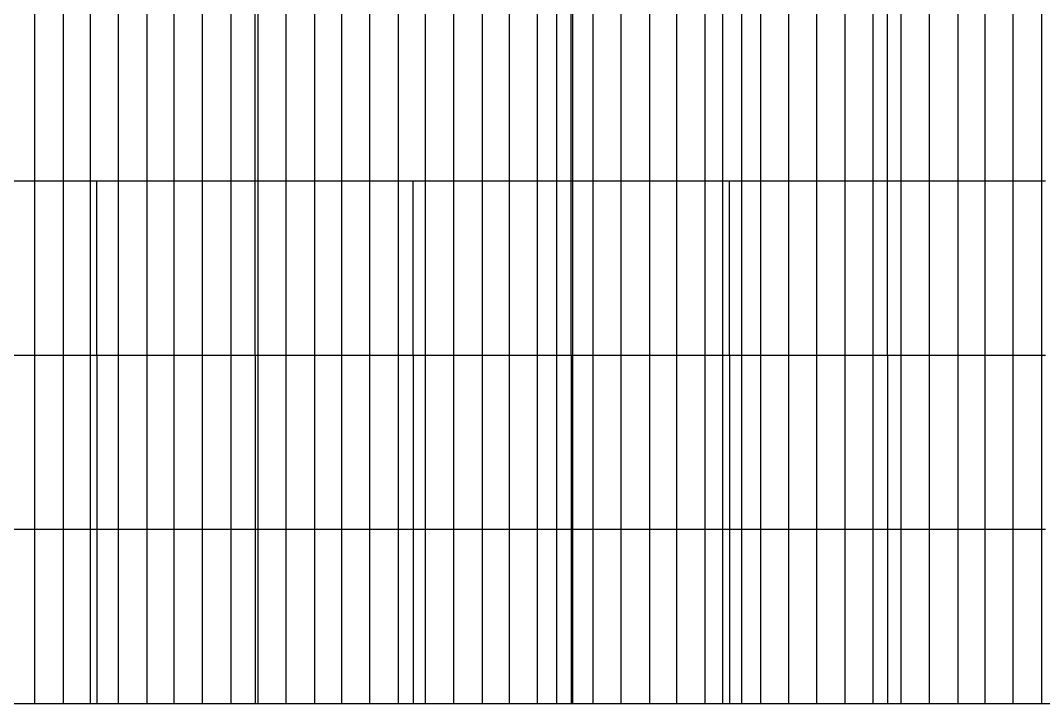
# Model space of a CAD drawing. Extents: x 0 to 304, y 106 to 158.
# Drawn here: x 37.82 to 75.67, y 106 to 131.28 of the extents above; entities that cross this region are included whole.
import ezdxf

# ---------------------------------------------------------------- set-up
doc = ezdxf.new("R2010")
doc.units = 0

msp = doc.modelspace()

# ---------------------------------------------------------------- linework, layer by layer
at = {"layer": 'main_merged'}
for p, q in [((41.55, 125.35, 4.8), (45.6, 125.35, 4.8)), ((41.55, 125.35, 9.6), (45.6, 125.35, 9.6)), ((41.55, 125.35, 14.4), (45.6, 125.35, 14.4)), ((53.25, 125.35, 4.8), (57.3, 125.35, 4.8)), ((53.25, 125.35, 9.6), (57.3, 125.35, 9.6)), ((53.25, 125.35, 14.4), (57.3, 125.35, 14.4)), ((64.95, 125.35, 4.8), (69, 125.35, 4.8)), ((64.95, 125.35, 9.6), (69, 125.35, 9.6)), ((64.95, 125.35, 14.4), (69, 125.35, 14.4)), ((41.55, 118.9, 4.8), (45.6, 118.9, 4.8)), ((41.55, 118.9, 9.6), (45.6, 118.9, 9.6)), ((41.55, 118.9, 14.4), (45.6, 118.9, 14.4)), ((53.25, 118.9, 4.8), (57.3, 118.9, 4.8)), ((53.25, 118.9, 9.6), (57.3, 118.9, 9.6)), ((53.25, 118.9, 14.4), (57.3, 118.9, 14.4)), ((64.95, 118.9, 4.8), (69, 118.9, 4.8)), ((64.95, 118.9, 9.6), (69, 118.9, 9.6)), ((64.95, 118.9, 14.4), (69, 118.9, 14.4)), ((41.55, 112.45, 4.8), (45.6, 112.45, 4.8)), ((41.55, 112.45, 9.6), (45.6, 112.45, 9.6)), ((41.55, 112.45, 14.4), (45.6, 112.45, 14.4)), ((53.25, 112.45, 4.8), (57.3, 112.45, 4.8)), ((53.25, 112.45, 9.6), (57.3, 112.45, 9.6)), ((53.25, 112.45, 14.4), (57.3, 112.45, 14.4)), ((64.95, 112.45, 4.8), (69, 112.45, 4.8)), ((64.95, 112.45, 9.6), (69, 112.45, 9.6)), ((64.95, 112.45, 14.4), (69, 112.45, 14.4)), ((41.55, 106, 4.8), (45.6, 106, 4.8)), ((41.55, 106, 9.6), (45.6, 106, 9.6)), ((41.55, 106, 14.4), (45.6, 106, 14.4)), ((53.25, 106, 4.8), (57.3, 106, 4.8)), ((53.25, 106, 9.6), (57.3, 106, 9.6)), ((53.25, 106, 14.4), (57.3, 106, 14.4)), ((64.95, 106, 4.8), (69, 106, 4.8)), ((64.95, 106, 9.6), (69, 106, 9.6)), ((64.95, 106, 14.4), (69, 106, 14.4))]:
    msp.add_line(p, q, dxfattribs=at)
at = {"layer": 'main_splited'}
for p, q in [((34.8, 125.35, 4.8), (40.65, 125.35, 4.8)), ((34.8, 125.35, 9.6), (40.65, 125.35, 9.6)), ((34.8, 125.35, 14.4), (40.65, 125.35, 14.4)), ((40.65, 125.35, 4.8), (41.55, 125.35, 4.8)), ((40.65, 125.35, 9.6), (41.55, 125.35, 9.6)), ((40.65, 125.35, 14.4), (41.55, 125.35, 14.4)), ((45.6, 125.35, 4.8), (46.5, 125.35, 4.8)), ((45.6, 125.35, 9.6), (46.5, 125.35, 9.6)), ((45.6, 125.35, 14.4), (46.5, 125.35, 14.4)), ((46.5, 125.35, 4.8), (52.35, 125.35, 4.8)), ((46.5, 125.35, 9.6), (52.35, 125.35, 9.6)), ((46.5, 125.35, 14.4), (52.35, 125.35, 14.4)), ((52.35, 125.35, 4.8), (53.25, 125.35, 4.8)), ((52.35, 125.35, 9.6), (53.25, 125.35, 9.6)), ((52.35, 125.35, 14.4), (53.25, 125.35, 14.4)), ((57.3, 125.35, 4.8), (58.2, 125.35, 4.8)), ((57.3, 125.35, 9.6), (58.2, 125.35, 9.6)), ((57.3, 125.35, 14.4), (58.2, 125.35, 14.4)), ((58.2, 125.35, 4.8), (64.05, 125.35, 4.8)), ((58.2, 125.35, 9.6), (64.05, 125.35, 9.6)), ((58.2, 125.35, 14.4), (64.05, 125.35, 14.4)), ((64.05, 125.35, 4.8), (64.95, 125.35, 4.8)), ((64.05, 125.35, 9.6), (64.95, 125.35, 9.6)), ((64.05, 125.35, 14.4), (64.95, 125.35, 14.4)), ((69, 125.35, 4.8), (69.9, 125.35, 4.8)), ((69, 125.35, 9.6), (69.9, 125.35, 9.6)), ((69, 125.35, 14.4), (69.9, 125.35, 14.4)), ((69.9, 125.35, 4.8), (75.75, 125.35, 4.8)), ((69.9, 125.35, 9.6), (75.75, 125.35, 9.6)), ((69.9, 125.35, 14.4), (75.75, 125.35, 14.4)), ((34.8, 118.9, 4.8), (40.65, 118.9, 4.8)), ((34.8, 118.9, 9.6), (40.65, 118.9, 9.6)), ((34.8, 118.9, 14.4), (40.65, 118.9, 14.4)), ((40.65, 118.9, 4.8), (41.55, 118.9, 4.8)), ((40.65, 118.9, 9.6), (41.55, 118.9, 9.6)), ((40.65, 118.9, 14.4), (41.55, 118.9, 14.4)), ((45.6, 118.9, 4.8), (46.5, 118.9, 4.8)), ((45.6, 118.9, 9.6), (46.5, 118.9, 9.6)), ((45.6, 118.9, 14.4), (46.5, 118.9, 14.4)), ((46.5, 118.9, 4.8), (52.35, 118.9, 4.8)), ((46.5, 118.9, 9.6), (52.35, 118.9, 9.6)), ((46.5, 118.9, 14.4), (52.35, 118.9, 14.4)), ((52.35, 118.9, 4.8), (53.25, 118.9, 4.8)), ((52.35, 118.9, 9.6), (53.25, 118.9, 9.6)), ((52.35, 118.9, 14.4), (53.25, 118.9, 14.4)), ((57.3, 118.9, 4.8), (58.2, 118.9, 4.8)), ((57.3, 118.9, 9.6), (58.2, 118.9, 9.6)), ((57.3, 118.9, 14.4), (58.2, 118.9, 14.4)), ((58.2, 118.9, 4.8), (64.05, 118.9, 4.8)), ((58.2, 118.9, 9.6), (64.05, 118.9, 9.6)), ((58.2, 118.9, 14.4), (64.05, 118.9, 14.4)), ((64.05, 118.9, 4.8), (64.95, 118.9, 4.8)), ((64.05, 118.9, 9.6), (64.95, 118.9, 9.6)), ((64.05, 118.9, 14.4), (64.95, 118.9, 14.4)), ((69, 118.9, 4.8), (69.9, 118.9, 4.8)), ((69, 118.9, 9.6), (69.9, 118.9, 9.6)), ((69, 118.9, 14.4), (69.9, 118.9, 14.4)), ((69.9, 118.9, 4.8), (75.75, 118.9, 4.8)), ((69.9, 118.9, 9.6), (75.75, 118.9, 9.6)), ((69.9, 118.9, 14.4), (75.75, 118.9, 14.4)), ((34.8, 112.45, 4.8), (40.65, 112.45, 4.8)), ((34.8, 112.45, 9.6), (40.65, 112.45, 9.6)), ((34.8, 112.45, 14.4), (40.65, 112.45, 14.4)), ((40.65, 112.45, 4.8), (41.55, 112.45, 4.8)), ((40.65, 112.45, 9.6), (41.55, 112.45, 9.6)), ((40.65, 112.45, 14.4), (41.55, 112.45, 14.4)), ((45.6, 112.45, 4.8), (46.5, 112.45, 4.8)), ((45.6, 112.45, 9.6), (46.5, 112.45, 9.6)), ((45.6, 112.45, 14.4), (46.5, 112.45, 14.4)), ((46.5, 112.45, 4.8), (52.35, 112.45, 4.8)), ((46.5, 112.45, 9.6), (52.35, 112.45, 9.6)), ((46.5, 112.45, 14.4), (52.35, 112.45, 14.4)), ((52.35, 112.45, 4.8), (53.25, 112.45, 4.8)), ((52.35, 112.45, 9.6), (53.25, 112.45, 9.6)), ((52.35, 112.45, 14.4), (53.25, 112.45, 14.4)), ((57.3, 112.45, 4.8), (58.2, 112.45, 4.8)), ((57.3, 112.45, 9.6), (58.2, 112.45, 9.6)), ((57.3, 112.45, 14.4), (58.2, 112.45, 14.4)), ((58.2, 112.45, 4.8), (64.05, 112.45, 4.8)), ((58.2, 112.45, 9.6), (64.05, 112.45, 9.6)), ((58.2, 112.45, 14.4), (64.05, 112.45, 14.4)), ((64.05, 112.45, 4.8), (64.95, 112.45, 4.8)), ((64.05, 112.45, 9.6), (64.95, 112.45, 9.6)), ((64.05, 112.45, 14.4), (64.95, 112.45, 14.4)), ((69, 112.45, 4.8), (69.9, 112.45, 4.8)), ((69, 112.45, 9.6), (69.9, 112.45, 9.6)), ((69, 112.45, 14.4), (69.9, 112.45, 14.4)), ((69.9, 112.45, 4.8), (75.75, 112.45, 4.8)), ((69.9, 112.45, 9.6), (75.75, 112.45, 9.6)), ((69.9, 112.45, 14.4), (75.75, 112.45, 14.4)), ((34.8, 106, 4.8), (40.65, 106, 4.8)), ((34.8, 106, 9.6), (40.65, 106, 9.6)), ((34.8, 106, 14.4), (40.65, 106, 14.4)), ((40.65, 106, 4.8), (41.55, 106, 4.8)), ((40.65, 106, 9.6), (41.55, 106, 9.6)), ((40.65, 106, 14.4), (41.55, 106, 14.4)), ((45.6, 106, 4.8), (46.5, 106, 4.8)), ((45.6, 106, 9.6), (46.5, 106, 9.6)), ((45.6, 106, 14.4), (46.5, 106, 14.4)), ((46.5, 106, 4.8), (52.35, 106, 4.8)), ((46.5, 106, 9.6), (52.35, 106, 9.6)), ((46.5, 106, 14.4), (52.35, 106, 14.4)), ((52.35, 106, 4.8), (53.25, 106, 4.8)), ((52.35, 106, 9.6), (53.25, 106, 9.6)), ((52.35, 106, 14.4), (53.25, 106, 14.4)), ((57.3, 106, 4.8), (58.2, 106, 4.8)), ((57.3, 106, 9.6), (58.2, 106, 9.6)), ((57.3, 106, 14.4), (58.2, 106, 14.4)), ((58.2, 106, 4.8), (64.05, 106, 4.8)), ((58.2, 106, 9.6), (64.05, 106, 9.6)), ((58.2, 106, 14.4), (64.05, 106, 14.4)), ((64.05, 106, 4.8), (64.95, 106, 4.8)), ((64.05, 106, 9.6), (64.95, 106, 9.6)), ((64.05, 106, 14.4), (64.95, 106, 14.4)), ((69, 106, 4.8), (69.9, 106, 4.8)), ((69, 106, 9.6), (69.9, 106, 9.6)), ((69, 106, 14.4), (69.9, 106, 14.4)), ((69.9, 106, 4.8), (75.75, 106, 4.8)), ((69.9, 106, 9.6), (75.75, 106, 9.6)), ((69.9, 106, 14.4), (75.75, 106, 14.4))]:
    msp.add_line(p, q, dxfattribs=at)
at = {"layer": 'RRO 200x300x6'}
for p, q in [((40.65, 125.35), (40.65, 125.35, 4.8)), ((40.65, 125.35, 4.8), (40.65, 125.35, 9.6)), ((40.65, 125.35, 9.6), (40.65, 125.35, 14.4)), ((46.5, 125.35), (46.5, 125.35, 4.8)), ((46.5, 125.35, 4.8), (46.5, 125.35, 9.6)), ((46.5, 125.35, 9.6), (46.5, 125.35, 14.4)), ((52.35, 125.35), (52.35, 125.35, 4.8)), ((52.35, 125.35, 4.8), (52.35, 125.35, 9.6)), ((52.35, 125.35, 9.6), (52.35, 125.35, 14.4)), ((58.2, 125.35), (58.2, 125.35, 4.8)), ((58.2, 125.35, 4.8), (58.2, 125.35, 9.6)), ((58.2, 125.35, 9.6), (58.2, 125.35, 14.4)), ((64.05, 125.35), (64.05, 125.35, 4.8)), ((64.05, 125.35, 4.8), (64.05, 125.35, 9.6)), ((64.05, 125.35, 9.6), (64.05, 125.35, 14.4)), ((69.9, 125.35), (69.9, 125.35, 4.8)), ((69.9, 125.35, 4.8), (69.9, 125.35, 9.6)), ((69.9, 125.35, 9.6), (69.9, 125.35, 14.4)), ((40.65, 118.9), (40.65, 118.9, 4.8)), ((40.65, 118.9, 4.8), (40.65, 118.9, 9.6)), ((40.65, 118.9, 9.6), (40.65, 118.9, 14.4)), ((46.5, 118.9), (46.5, 118.9, 4.8)), ((46.5, 118.9, 4.8), (46.5, 118.9, 9.6)), ((46.5, 118.9, 9.6), (46.5, 118.9, 14.4)), ((52.35, 118.9), (52.35, 118.9, 4.8)), ((52.35, 118.9, 4.8), (52.35, 118.9, 9.6)), ((52.35, 118.9, 9.6), (52.35, 118.9, 14.4)), ((58.2, 118.9), (58.2, 118.9, 4.8)), ((58.2, 118.9, 4.8), (58.2, 118.9, 9.6)), ((58.2, 118.9, 9.6), (58.2, 118.9, 14.4)), ((64.05, 118.9), (64.05, 118.9, 4.8)), ((64.05, 118.9, 4.8), (64.05, 118.9, 9.6)), ((64.05, 118.9, 9.6), (64.05, 118.9, 14.4)), ((69.9, 118.9), (69.9, 118.9, 4.8)), ((69.9, 118.9, 4.8), (69.9, 118.9, 9.6)), ((69.9, 118.9, 9.6), (69.9, 118.9, 14.4)), ((40.65, 112.45), (40.65, 112.45, 4.8)), ((40.65, 112.45, 4.8), (40.65, 112.45, 9.6)), ((40.65, 112.45, 9.6), (40.65, 112.45, 14.4)), ((46.5, 112.45), (46.5, 112.45, 4.8)), ((46.5, 112.45, 4.8), (46.5, 112.45, 9.6)), ((46.5, 112.45, 9.6), (46.5, 112.45, 14.4)), ((52.35, 112.45), (52.35, 112.45, 4.8)), ((52.35, 112.45, 4.8), (52.35, 112.45, 9.6)), ((52.35, 112.45, 9.6), (52.35, 112.45, 14.4)), ((58.2, 112.45), (58.2, 112.45, 4.8)), ((58.2, 112.45, 4.8), (58.2, 112.45, 9.6)), ((58.2, 112.45, 9.6), (58.2, 112.45, 14.4)), ((64.05, 112.45), (64.05, 112.45, 4.8)), ((64.05, 112.45, 4.8), (64.05, 112.45, 9.6)), ((64.05, 112.45, 9.6), (64.05, 112.45, 14.4)), ((69.9, 112.45), (69.9, 112.45, 4.8)), ((69.9, 112.45, 4.8), (69.9, 112.45, 9.6)), ((69.9, 112.45, 9.6), (69.9, 112.45, 14.4)), ((40.65, 106), (40.65, 106, 4.8)), ((40.65, 106, 4.8), (40.65, 106, 9.6)), ((40.65, 106, 9.6), (40.65, 106, 14.4)), ((46.5, 106), (46.5, 106, 4.8)), ((46.5, 106, 4.8), (46.5, 106, 9.6)), ((46.5, 106, 9.6), (46.5, 106, 14.4)), ((52.35, 106), (52.35, 106, 4.8)), ((52.35, 106, 4.8), (52.35, 106, 9.6)), ((52.35, 106, 9.6), (52.35, 106, 14.4)), ((58.2, 106), (58.2, 106, 4.8)), ((58.2, 106, 4.8), (58.2, 106, 9.6)), ((58.2, 106, 9.6), (58.2, 106, 14.4)), ((64.05, 106), (64.05, 106, 4.8)), ((64.05, 106, 4.8), (64.05, 106, 9.6)), ((64.05, 106, 9.6), (64.05, 106, 14.4)), ((69.9, 106), (69.9, 106, 4.8)), ((69.9, 106, 4.8), (69.9, 106, 9.6)), ((69.9, 106, 9.6), (69.9, 106, 14.4))]:
    msp.add_line(p, q, dxfattribs=at)
at = {"layer": 'secondary'}
for p, q in [((38.34, 131.8, 4.8), (38.34, 125.35, 4.8)), ((38.34, 131.8, 9.6), (38.34, 125.35, 9.6)), ((38.34, 131.8, 14.4), (38.34, 125.35, 14.4)), ((39.4, 131.8, 4.8), (39.4, 125.35, 4.8)), ((39.4, 131.8, 9.6), (39.4, 125.35, 9.6)), ((39.4, 131.8, 14.4), (39.4, 125.35, 14.4)), ((40.4, 131.8, 4.8), (40.4, 125.35, 4.8)), ((40.4, 131.8, 9.6), (40.4, 125.35, 9.6)), ((40.4, 131.8, 14.4), (40.4, 125.35, 14.4)), ((41.44, 131.8, 4.8), (41.44, 125.35, 4.8)), ((41.44, 131.8, 9.6), (41.44, 125.35, 9.6)), ((41.44, 131.8, 14.4), (41.44, 125.35, 14.4)), ((42.5, 131.8, 4.8), (42.5, 125.35, 4.8)), ((42.5, 131.8, 9.6), (42.5, 125.35, 9.6)), ((42.5, 131.8, 14.4), (42.5, 125.35, 14.4)), ((43.5, 131.8, 4.8), (43.5, 125.35, 4.8)), ((43.5, 131.8, 9.6), (43.5, 125.35, 9.6)), ((43.5, 131.8, 14.4), (43.5, 125.35, 14.4)), ((44.54, 131.8, 4.8), (44.54, 125.35, 4.8)), ((44.54, 131.8, 9.6), (44.54, 125.35, 9.6)), ((44.54, 131.8, 14.4), (44.54, 125.35, 14.4)), ((45.6, 131.8, 4.8), (45.6, 125.35, 4.8)), ((45.6, 131.8, 9.6), (45.6, 125.35, 9.6)), ((45.6, 131.8, 14.4), (45.6, 125.35, 14.4)), ((46.6, 131.8, 4.8), (46.6, 125.35, 4.8)), ((46.6, 131.8, 9.6), (46.6, 125.35, 9.6)), ((46.6, 131.8, 14.4), (46.6, 125.35, 14.4)), ((47.64, 131.8, 4.8), (47.64, 125.35, 4.8)), ((47.64, 131.8, 9.6), (47.64, 125.35, 9.6)), ((47.64, 131.8, 14.4), (47.64, 125.35, 14.4)), ((48.7, 131.8, 4.8), (48.7, 125.35, 4.8)), ((48.7, 131.8, 9.6), (48.7, 125.35, 9.6)), ((48.7, 131.8, 14.4), (48.7, 125.35, 14.4)), ((49.7, 131.8, 4.8), (49.7, 125.35, 4.8)), ((49.7, 131.8, 9.6), (49.7, 125.35, 9.6)), ((49.7, 131.8, 14.4), (49.7, 125.35, 14.4)), ((50.74, 131.8, 4.8), (50.74, 125.35, 4.8)), ((50.74, 131.8, 9.6), (50.74, 125.35, 9.6)), ((50.74, 131.8, 14.4), (50.74, 125.35, 14.4)), ((51.8, 131.8, 4.8), (51.8, 125.35, 4.8)), ((51.8, 131.8, 9.6), (51.8, 125.35, 9.6)), ((51.8, 131.8, 14.4), (51.8, 125.35, 14.4)), ((52.8, 131.8, 4.8), (52.8, 125.35, 4.8)), ((52.8, 131.8, 9.6), (52.8, 125.35, 9.6)), ((52.8, 131.8, 14.4), (52.8, 125.35, 14.4)), ((53.84, 131.8, 4.8), (53.84, 125.35, 4.8)), ((53.84, 131.8, 9.6), (53.84, 125.35, 9.6)), ((53.84, 131.8, 14.4), (53.84, 125.35, 14.4)), ((54.9, 131.8, 4.8), (54.9, 125.35, 4.8)), ((54.9, 131.8, 9.6), (54.9, 125.35, 9.6)), ((54.9, 131.8, 14.4), (54.9, 125.35, 14.4)), ((55.9, 131.8, 4.8), (55.9, 125.35, 4.8)), ((55.9, 131.8, 9.6), (55.9, 125.35, 9.6)), ((55.9, 131.8, 14.4), (55.9, 125.35, 14.4)), ((56.94, 131.8, 4.8), (56.94, 125.35, 4.8)), ((56.94, 131.8, 9.6), (56.94, 125.35, 9.6)), ((56.94, 131.8, 14.4), (56.94, 125.35, 14.4)), ((57.65, 131.8, 4.8), (57.65, 125.35, 4.8)), ((57.65, 131.8, 9.6), (57.65, 125.35, 9.6)), ((57.65, 131.8, 14.4), (57.65, 125.35, 14.4)), ((58.25, 131.8, 4.8), (58.25, 125.35, 4.8)), ((58.25, 131.8, 9.6), (58.25, 125.35, 9.6)), ((58.25, 131.8, 14.4), (58.25, 125.35, 14.4)), ((59, 131.8, 4.8), (59, 125.35, 4.8)), ((59, 131.8, 9.6), (59, 125.35, 9.6)), ((59, 131.8, 14.4), (59, 125.35, 14.4)), ((60.04, 131.8, 4.8), (60.04, 125.35, 4.8)), ((60.04, 131.8, 9.6), (60.04, 125.35, 9.6)), ((60.04, 131.8, 14.4), (60.04, 125.35, 14.4)), ((61.1, 131.8, 4.8), (61.1, 125.35, 4.8)), ((61.1, 131.8, 9.6), (61.1, 125.35, 9.6)), ((61.1, 131.8, 14.4), (61.1, 125.35, 14.4)), ((62.1, 131.8, 4.8), (62.1, 125.35, 4.8)), ((62.1, 131.8, 9.6), (62.1, 125.35, 9.6)), ((62.1, 131.8, 14.4), (62.1, 125.35, 14.4)), ((63.14, 131.8, 4.8), (63.14, 125.35, 4.8)), ((63.14, 131.8, 9.6), (63.14, 125.35, 9.6)), ((63.14, 131.8, 14.4), (63.14, 125.35, 14.4)), ((63.8, 131.8, 4.8), (63.8, 125.35, 4.8)), ((63.8, 131.8, 9.6), (63.8, 125.35, 9.6)), ((63.8, 131.8, 14.4), (63.8, 125.35, 14.4)), ((64.5, 131.8, 4.8), (64.5, 125.35, 4.8)), ((64.5, 131.8, 9.6), (64.5, 125.35, 9.6)), ((64.5, 131.8, 14.4), (64.5, 125.35, 14.4)), ((65.2, 131.8, 4.8), (65.2, 125.35, 4.8)), ((65.2, 131.8, 9.6), (65.2, 125.35, 9.6)), ((65.2, 131.8, 14.4), (65.2, 125.35, 14.4)), ((66.24, 131.8, 4.8), (66.24, 125.35, 4.8)), ((66.24, 131.8, 9.6), (66.24, 125.35, 9.6)), ((66.24, 131.8, 14.4), (66.24, 125.35, 14.4)), ((67.28, 131.8, 4.8), (67.28, 125.35, 4.8)), ((67.28, 131.8, 9.6), (67.28, 125.35, 9.6)), ((67.28, 131.8, 14.4), (67.28, 125.35, 14.4)), ((68.32, 131.8, 4.8), (68.32, 125.35, 4.8)), ((68.32, 131.8, 9.6), (68.32, 125.35, 9.6)), ((68.32, 131.8, 14.4), (68.32, 125.35, 14.4)), ((69.36, 131.8, 4.8), (69.36, 125.35, 4.8)), ((69.36, 131.8, 9.6), (69.36, 125.35, 9.6)), ((69.36, 131.8, 14.4), (69.36, 125.35, 14.4)), ((70.4, 131.8, 4.8), (70.4, 125.35, 4.8)), ((70.4, 131.8, 9.6), (70.4, 125.35, 9.6)), ((70.4, 131.8, 14.4), (70.4, 125.35, 14.4)), ((71.44, 131.8, 4.8), (71.44, 125.35, 4.8)), ((71.44, 131.8, 9.6), (71.44, 125.35, 9.6)), ((71.44, 131.8, 14.4), (71.44, 125.35, 14.4)), ((72.5, 131.8, 4.8), (72.5, 125.35, 4.8)), ((72.5, 131.8, 9.6), (72.5, 125.35, 9.6)), ((72.5, 131.8, 14.4), (72.5, 125.35, 14.4)), ((73.5, 131.8, 4.8), (73.5, 125.35, 4.8)), ((73.5, 131.8, 9.6), (73.5, 125.35, 9.6)), ((73.5, 131.8, 14.4), (73.5, 125.35, 14.4)), ((74.54, 131.8, 4.8), (74.54, 125.35, 4.8)), ((74.54, 131.8, 9.6), (74.54, 125.35, 9.6)), ((74.54, 131.8, 14.4), (74.54, 125.35, 14.4)), ((75.6, 131.8, 4.8), (75.6, 125.35, 4.8)), ((75.6, 131.8, 9.6), (75.6, 125.35, 9.6)), ((75.6, 131.8, 14.4), (75.6, 125.35, 14.4)), ((38.34, 125.35, 4.8), (38.34, 118.9, 4.8)), ((38.34, 125.35, 9.6), (38.34, 118.9, 9.6)), ((38.34, 125.35, 14.4), (38.34, 118.9, 14.4)), ((39.4, 125.35, 4.8), (39.4, 118.9, 4.8)), ((39.4, 125.35, 9.6), (39.4, 118.9, 9.6)), ((39.4, 125.35, 14.4), (39.4, 118.9, 14.4)), ((40.4, 125.35, 4.8), (40.4, 118.9, 4.8)), ((40.4, 125.35, 9.6), (40.4, 118.9, 9.6)), ((40.4, 125.35, 14.4), (40.4, 118.9, 14.4)), ((41.44, 125.35, 4.8), (41.44, 118.9, 4.8)), ((41.44, 125.35, 9.6), (41.44, 118.9, 9.6)), ((41.44, 125.35, 14.4), (41.44, 118.9, 14.4)), ((42.5, 125.35, 4.8), (42.5, 118.9, 4.8)), ((42.5, 125.35, 9.6), (42.5, 118.9, 9.6)), ((42.5, 125.35, 14.4), (42.5, 118.9, 14.4)), ((43.5, 125.35, 4.8), (43.5, 118.9, 4.8)), ((43.5, 125.35, 9.6), (43.5, 118.9, 9.6)), ((43.5, 125.35, 14.4), (43.5, 118.9, 14.4)), ((44.54, 125.35, 4.8), (44.54, 118.9, 4.8)), ((44.54, 125.35, 9.6), (44.54, 118.9, 9.6)), ((44.54, 125.35, 14.4), (44.54, 118.9, 14.4)), ((45.6, 125.35, 4.8), (45.6, 118.9, 4.8)), ((45.6, 125.35, 9.6), (45.6, 118.9, 9.6)), ((45.6, 125.35, 14.4), (45.6, 118.9, 14.4)), ((46.6, 125.35, 4.8), (46.6, 118.9, 4.8)), ((46.6, 125.35, 9.6), (46.6, 118.9, 9.6)), ((46.6, 125.35, 14.4), (46.6, 118.9, 14.4)), ((47.64, 125.35, 4.8), (47.64, 118.9, 4.8)), ((47.64, 125.35, 9.6), (47.64, 118.9, 9.6)), ((47.64, 125.35, 14.4), (47.64, 118.9, 14.4)), ((48.7, 125.35, 4.8), (48.7, 118.9, 4.8)), ((48.7, 125.35, 9.6), (48.7, 118.9, 9.6)), ((48.7, 125.35, 14.4), (48.7, 118.9, 14.4)), ((49.7, 125.35, 4.8), (49.7, 118.9, 4.8)), ((49.7, 125.35, 9.6), (49.7, 118.9, 9.6)), ((49.7, 125.35, 14.4), (49.7, 118.9, 14.4)), ((50.74, 125.35, 4.8), (50.74, 118.9, 4.8)), ((50.74, 125.35, 9.6), (50.74, 118.9, 9.6)), ((50.74, 125.35, 14.4), (50.74, 118.9, 14.4)), ((51.8, 125.35, 4.8), (51.8, 118.9, 4.8)), ((51.8, 125.35, 9.6), (51.8, 118.9, 9.6)), ((51.8, 125.35, 14.4), (51.8, 118.9, 14.4)), ((52.8, 125.35, 4.8), (52.8, 118.9, 4.8)), ((52.8, 125.35, 9.6), (52.8, 118.9, 9.6)), ((52.8, 125.35, 14.4), (52.8, 118.9, 14.4)), ((53.84, 125.35, 4.8), (53.84, 118.9, 4.8)), ((53.84, 125.35, 9.6), (53.84, 118.9, 9.6)), ((53.84, 125.35, 14.4), (53.84, 118.9, 14.4)), ((54.9, 125.35, 4.8), (54.9, 118.9, 4.8)), ((54.9, 125.35, 9.6), (54.9, 118.9, 9.6)), ((54.9, 125.35, 14.4), (54.9, 118.9, 14.4)), ((55.9, 125.35, 4.8), (55.9, 118.9, 4.8)), ((55.9, 125.35, 9.6), (55.9, 118.9, 9.6)), ((55.9, 125.35, 14.4), (55.9, 118.9, 14.4)), ((56.94, 125.35, 4.8), (56.94, 118.9, 4.8)), ((56.94, 125.35, 9.6), (56.94, 118.9, 9.6)), ((56.94, 125.35, 14.4), (56.94, 118.9, 14.4)), ((57.65, 125.35, 4.8), (57.65, 118.9, 4.8)), ((57.65, 125.35, 9.6), (57.65, 118.9, 9.6)), ((57.65, 125.35, 14.4), (57.65, 118.9, 14.4)), ((58.25, 125.35, 4.8), (58.25, 118.9, 4.8)), ((58.25, 125.35, 9.6), (58.25, 118.9, 9.6)), ((58.25, 125.35, 14.4), (58.25, 118.9, 14.4)), ((59, 125.35, 4.8), (59, 118.9, 4.8)), ((59, 125.35, 9.6), (59, 118.9, 9.6)), ((59, 125.35, 14.4), (59, 118.9, 14.4)), ((60.04, 125.35, 4.8), (60.04, 118.9, 4.8)), ((60.04, 125.35, 9.6), (60.04, 118.9, 9.6)), ((60.04, 125.35, 14.4), (60.04, 118.9, 14.4)), ((61.1, 125.35, 4.8), (61.1, 118.9, 4.8)), ((61.1, 125.35, 9.6), (61.1, 118.9, 9.6)), ((61.1, 125.35, 14.4), (61.1, 118.9, 14.4)), ((62.1, 125.35, 4.8), (62.1, 118.9, 4.8)), ((62.1, 125.35, 9.6), (62.1, 118.9, 9.6)), ((62.1, 125.35, 14.4), (62.1, 118.9, 14.4)), ((63.14, 125.35, 4.8), (63.14, 118.9, 4.8)), ((63.14, 125.35, 9.6), (63.14, 118.9, 9.6)), ((63.14, 125.35, 14.4), (63.14, 118.9, 14.4)), ((63.8, 125.35, 4.8), (63.8, 118.9, 4.8)), ((63.8, 125.35, 9.6), (63.8, 118.9, 9.6)), ((63.8, 125.35, 14.4), (63.8, 118.9, 14.4)), ((64.5, 125.35, 4.8), (64.5, 118.9, 4.8)), ((64.5, 125.35, 9.6), (64.5, 118.9, 9.6)), ((64.5, 125.35, 14.4), (64.5, 118.9, 14.4)), ((65.2, 125.35, 4.8), (65.2, 118.9, 4.8)), ((65.2, 125.35, 9.6), (65.2, 118.9, 9.6)), ((65.2, 125.35, 14.4), (65.2, 118.9, 14.4)), ((66.24, 125.35, 4.8), (66.24, 118.9, 4.8)), ((66.24, 125.35, 9.6), (66.24, 118.9, 9.6)), ((66.24, 125.35, 14.4), (66.24, 118.9, 14.4)), ((67.28, 125.35, 4.8), (67.28, 118.9, 4.8)), ((67.28, 125.35, 9.6), (67.28, 118.9, 9.6)), ((67.28, 125.35, 14.4), (67.28, 118.9, 14.4)), ((68.32, 125.35, 4.8), (68.32, 118.9, 4.8)), ((68.32, 125.35, 9.6), (68.32, 118.9, 9.6)), ((68.32, 125.35, 14.4), (68.32, 118.9, 14.4)), ((69.36, 125.35, 4.8), (69.36, 118.9, 4.8)), ((69.36, 125.35, 9.6), (69.36, 118.9, 9.6)), ((69.36, 125.35, 14.4), (69.36, 118.9, 14.4)), ((70.4, 125.35, 4.8), (70.4, 118.9, 4.8)), ((70.4, 125.35, 9.6), (70.4, 118.9, 9.6)), ((70.4, 125.35, 14.4), (70.4, 118.9, 14.4)), ((71.44, 125.35, 4.8), (71.44, 118.9, 4.8)), ((71.44, 125.35, 9.6), (71.44, 118.9, 9.6)), ((71.44, 125.35, 14.4), (71.44, 118.9, 14.4)), ((72.5, 125.35, 4.8), (72.5, 118.9, 4.8)), ((72.5, 125.35, 9.6), (72.5, 118.9, 9.6)), ((72.5, 125.35, 14.4), (72.5, 118.9, 14.4)), ((73.5, 125.35, 4.8), (73.5, 118.9, 4.8)), ((73.5, 125.35, 9.6), (73.5, 118.9, 9.6)), ((73.5, 125.35, 14.4), (73.5, 118.9, 14.4)), ((74.54, 125.35, 4.8), (74.54, 118.9, 4.8)), ((74.54, 125.35, 9.6), (74.54, 118.9, 9.6)), ((74.54, 125.35, 14.4), (74.54, 118.9, 14.4)), ((75.6, 125.35, 4.8), (75.6, 118.9, 4.8)), ((75.6, 125.35, 9.6), (75.6, 118.9, 9.6)), ((75.6, 125.35, 14.4), (75.6, 118.9, 14.4)), ((38.34, 118.9, 4.8), (38.34, 112.45, 4.8)), ((38.34, 118.9, 9.6), (38.34, 112.45, 9.6)), ((38.34, 118.9, 14.4), (38.34, 112.45, 14.4)), ((39.4, 118.9, 4.8), (39.4, 112.45, 4.8)), ((39.4, 118.9, 9.6), (39.4, 112.45, 9.6)), ((39.4, 118.9, 14.4), (39.4, 112.45, 14.4)), ((40.4, 118.9, 4.8), (40.4, 112.45, 4.8)), ((40.4, 118.9, 9.6), (40.4, 112.45, 9.6)), ((40.4, 118.9, 14.4), (40.4, 112.45, 14.4)), ((41.44, 118.9, 4.8), (41.44, 112.45, 4.8)), ((41.44, 118.9, 9.6), (41.44, 112.45, 9.6)), ((41.44, 118.9, 14.4), (41.44, 112.45, 14.4)), ((42.5, 118.9, 4.8), (42.5, 112.45, 4.8)), ((42.5, 118.9, 9.6), (42.5, 112.45, 9.6)), ((42.5, 118.9, 14.4), (42.5, 112.45, 14.4)), ((43.5, 118.9, 4.8), (43.5, 112.45, 4.8)), ((43.5, 118.9, 9.6), (43.5, 112.45, 9.6)), ((43.5, 118.9, 14.4), (43.5, 112.45, 14.4)), ((44.54, 118.9, 4.8), (44.54, 112.45, 4.8)), ((44.54, 118.9, 9.6), (44.54, 112.45, 9.6)), ((44.54, 118.9, 14.4), (44.54, 112.45, 14.4)), ((45.6, 118.9, 4.8), (45.6, 112.45, 4.8)), ((45.6, 118.9, 9.6), (45.6, 112.45, 9.6)), ((45.6, 118.9, 14.4), (45.6, 112.45, 14.4)), ((46.6, 118.9, 4.8), (46.6, 112.45, 4.8)), ((46.6, 118.9, 9.6), (46.6, 112.45, 9.6)), ((46.6, 118.9, 14.4), (46.6, 112.45, 14.4)), ((47.64, 118.9, 4.8), (47.64, 112.45, 4.8)), ((47.64, 118.9, 9.6), (47.64, 112.45, 9.6)), ((47.64, 118.9, 14.4), (47.64, 112.45, 14.4)), ((48.7, 118.9, 4.8), (48.7, 112.45, 4.8)), ((48.7, 118.9, 9.6), (48.7, 112.45, 9.6)), ((48.7, 118.9, 14.4), (48.7, 112.45, 14.4)), ((49.7, 118.9, 4.8), (49.7, 112.45, 4.8)), ((49.7, 118.9, 9.6), (49.7, 112.45, 9.6)), ((49.7, 118.9, 14.4), (49.7, 112.45, 14.4)), ((50.74, 118.9, 4.8), (50.74, 112.45, 4.8)), ((50.74, 118.9, 9.6), (50.74, 112.45, 9.6)), ((50.74, 118.9, 14.4), (50.74, 112.45, 14.4)), ((51.8, 118.9, 4.8), (51.8, 112.45, 4.8)), ((51.8, 118.9, 9.6), (51.8, 112.45, 9.6)), ((51.8, 118.9, 14.4), (51.8, 112.45, 14.4)), ((52.8, 118.9, 4.8), (52.8, 112.45, 4.8)), ((52.8, 118.9, 9.6), (52.8, 112.45, 9.6)), ((52.8, 118.9, 14.4), (52.8, 112.45, 14.4)), ((53.84, 118.9, 4.8), (53.84, 112.45, 4.8)), ((53.84, 118.9, 9.6), (53.84, 112.45, 9.6)), ((53.84, 118.9, 14.4), (53.84, 112.45, 14.4)), ((54.9, 118.9, 4.8), (54.9, 112.45, 4.8)), ((54.9, 118.9, 9.6), (54.9, 112.45, 9.6)), ((54.9, 118.9, 14.4), (54.9, 112.45, 14.4)), ((55.9, 118.9, 4.8), (55.9, 112.45, 4.8)), ((55.9, 118.9, 9.6), (55.9, 112.45, 9.6)), ((55.9, 118.9, 14.4), (55.9, 112.45, 14.4)), ((56.94, 118.9, 4.8), (56.94, 112.45, 4.8)), ((56.94, 118.9, 9.6), (56.94, 112.45, 9.6)), ((56.94, 118.9, 14.4), (56.94, 112.45, 14.4)), ((57.65, 118.9, 4.8), (57.65, 112.45, 4.8)), ((57.65, 118.9, 9.6), (57.65, 112.45, 9.6)), ((57.65, 118.9, 14.4), (57.65, 112.45, 14.4)), ((58.25, 118.9, 4.8), (58.25, 112.45, 4.8)), ((58.25, 118.9, 9.6), (58.25, 112.45, 9.6)), ((58.25, 118.9, 14.4), (58.25, 112.45, 14.4)), ((59, 118.9, 4.8), (59, 112.45, 4.8)), ((59, 118.9, 9.6), (59, 112.45, 9.6)), ((59, 118.9, 14.4), (59, 112.45, 14.4)), ((60.04, 118.9, 4.8), (60.04, 112.45, 4.8)), ((60.04, 118.9, 9.6), (60.04, 112.45, 9.6)), ((60.04, 118.9, 14.4), (60.04, 112.45, 14.4)), ((61.1, 118.9, 4.8), (61.1, 112.45, 4.8)), ((61.1, 118.9, 9.6), (61.1, 112.45, 9.6)), ((61.1, 118.9, 14.4), (61.1, 112.45, 14.4)), ((62.1, 118.9, 4.8), (62.1, 112.45, 4.8)), ((62.1, 118.9, 9.6), (62.1, 112.45, 9.6)), ((62.1, 118.9, 14.4), (62.1, 112.45, 14.4)), ((63.14, 118.9, 4.8), (63.14, 112.45, 4.8)), ((63.14, 118.9, 9.6), (63.14, 112.45, 9.6)), ((63.14, 118.9, 14.4), (63.14, 112.45, 14.4)), ((63.8, 118.9, 4.8), (63.8, 112.45, 4.8)), ((63.8, 118.9, 9.6), (63.8, 112.45, 9.6)), ((63.8, 118.9, 14.4), (63.8, 112.45, 14.4)), ((64.5, 118.9, 4.8), (64.5, 112.45, 4.8)), ((64.5, 118.9, 9.6), (64.5, 112.45, 9.6)), ((64.5, 118.9, 14.4), (64.5, 112.45, 14.4)), ((65.2, 118.9, 4.8), (65.2, 112.45, 4.8)), ((65.2, 118.9, 9.6), (65.2, 112.45, 9.6)), ((65.2, 118.9, 14.4), (65.2, 112.45, 14.4)), ((66.24, 118.9, 4.8), (66.24, 112.45, 4.8)), ((66.24, 118.9, 9.6), (66.24, 112.45, 9.6)), ((66.24, 118.9, 14.4), (66.24, 112.45, 14.4)), ((67.28, 118.9, 4.8), (67.28, 112.45, 4.8)), ((67.28, 118.9, 9.6), (67.28, 112.45, 9.6)), ((67.28, 118.9, 14.4), (67.28, 112.45, 14.4)), ((68.32, 118.9, 4.8), (68.32, 112.45, 4.8)), ((68.32, 118.9, 9.6), (68.32, 112.45, 9.6)), ((68.32, 118.9, 14.4), (68.32, 112.45, 14.4)), ((69.36, 118.9, 4.8), (69.36, 112.45, 4.8)), ((69.36, 118.9, 9.6), (69.36, 112.45, 9.6)), ((69.36, 118.9, 14.4), (69.36, 112.45, 14.4)), ((70.4, 118.9, 4.8), (70.4, 112.45, 4.8)), ((70.4, 118.9, 9.6), (70.4, 112.45, 9.6)), ((70.4, 118.9, 14.4), (70.4, 112.45, 14.4)), ((71.44, 118.9, 4.8), (71.44, 112.45, 4.8)), ((71.44, 118.9, 9.6), (71.44, 112.45, 9.6)), ((71.44, 118.9, 14.4), (71.44, 112.45, 14.4)), ((72.5, 118.9, 4.8), (72.5, 112.45, 4.8)), ((72.5, 118.9, 9.6), (72.5, 112.45, 9.6)), ((72.5, 118.9, 14.4), (72.5, 112.45, 14.4)), ((73.5, 118.9, 4.8), (73.5, 112.45, 4.8)), ((73.5, 118.9, 9.6), (73.5, 112.45, 9.6)), ((73.5, 118.9, 14.4), (73.5, 112.45, 14.4)), ((74.54, 118.9, 4.8), (74.54, 112.45, 4.8)), ((74.54, 118.9, 9.6), (74.54, 112.45, 9.6)), ((74.54, 118.9, 14.4), (74.54, 112.45, 14.4)), ((75.6, 118.9, 4.8), (75.6, 112.45, 4.8)), ((75.6, 118.9, 9.6), (75.6, 112.45, 9.6)), ((75.6, 118.9, 14.4), (75.6, 112.45, 14.4)), ((38.34, 112.45, 4.8), (38.34, 106, 4.8)), ((38.34, 112.45, 9.6), (38.34, 106, 9.6)), ((38.34, 112.45, 14.4), (38.34, 106, 14.4)), ((39.4, 112.45, 4.8), (39.4, 106, 4.8)), ((39.4, 112.45, 9.6), (39.4, 106, 9.6)), ((39.4, 112.45, 14.4), (39.4, 106, 14.4)), ((40.4, 112.45, 4.8), (40.4, 106, 4.8)), ((40.4, 112.45, 9.6), (40.4, 106, 9.6)), ((40.4, 112.45, 14.4), (40.4, 106, 14.4)), ((41.44, 112.45, 4.8), (41.44, 106, 4.8)), ((41.44, 112.45, 9.6), (41.44, 106, 9.6)), ((41.44, 112.45, 14.4), (41.44, 106, 14.4)), ((42.5, 112.45, 4.8), (42.5, 106, 4.8)), ((42.5, 112.45, 9.6), (42.5, 106, 9.6)), ((42.5, 112.45, 14.4), (42.5, 106, 14.4)), ((43.5, 112.45, 4.8), (43.5, 106, 4.8)), ((43.5, 112.45, 9.6), (43.5, 106, 9.6)), ((43.5, 112.45, 14.4), (43.5, 106, 14.4)), ((44.54, 112.45, 4.8), (44.54, 106, 4.8)), ((44.54, 112.45, 9.6), (44.54, 106, 9.6)), ((44.54, 112.45, 14.4), (44.54, 106, 14.4)), ((45.6, 112.45, 4.8), (45.6, 106, 4.8)), ((45.6, 112.45, 9.6), (45.6, 106, 9.6)), ((45.6, 112.45, 14.4), (45.6, 106, 14.4)), ((46.6, 112.45, 4.8), (46.6, 106, 4.8)), ((46.6, 112.45, 9.6), (46.6, 106, 9.6)), ((46.6, 112.45, 14.4), (46.6, 106, 14.4)), ((47.64, 112.45, 4.8), (47.64, 106, 4.8)), ((47.64, 112.45, 9.6), (47.64, 106, 9.6)), ((47.64, 112.45, 14.4), (47.64, 106, 14.4)), ((48.7, 112.45, 4.8), (48.7, 106, 4.8)), ((48.7, 112.45, 9.6), (48.7, 106, 9.6)), ((48.7, 112.45, 14.4), (48.7, 106, 14.4)), ((49.7, 112.45, 4.8), (49.7, 106, 4.8)), ((49.7, 112.45, 9.6), (49.7, 106, 9.6)), ((49.7, 112.45, 14.4), (49.7, 106, 14.4)), ((50.74, 112.45, 4.8), (50.74, 106, 4.8)), ((50.74, 112.45, 9.6), (50.74, 106, 9.6)), ((50.74, 112.45, 14.4), (50.74, 106, 14.4)), ((51.8, 112.45, 4.8), (51.8, 106, 4.8)), ((51.8, 112.45, 9.6), (51.8, 106, 9.6)), ((51.8, 112.45, 14.4), (51.8, 106, 14.4)), ((52.8, 112.45, 4.8), (52.8, 106, 4.8)), ((52.8, 112.45, 9.6), (52.8, 106, 9.6)), ((52.8, 112.45, 14.4), (52.8, 106, 14.4)), ((53.84, 112.45, 4.8), (53.84, 106, 4.8)), ((53.84, 112.45, 9.6), (53.84, 106, 9.6)), ((53.84, 112.45, 14.4), (53.84, 106, 14.4)), ((54.9, 112.45, 4.8), (54.9, 106, 4.8)), ((54.9, 112.45, 9.6), (54.9, 106, 9.6)), ((54.9, 112.45, 14.4), (54.9, 106, 14.4)), ((55.9, 112.45, 4.8), (55.9, 106, 4.8)), ((55.9, 112.45, 9.6), (55.9, 106, 9.6)), ((55.9, 112.45, 14.4), (55.9, 106, 14.4)), ((56.94, 112.45, 4.8), (56.94, 106, 4.8)), ((56.94, 112.45, 9.6), (56.94, 106, 9.6)), ((56.94, 112.45, 14.4), (56.94, 106, 14.4)), ((57.65, 112.45, 4.8), (57.65, 106, 4.8)), ((57.65, 112.45, 9.6), (57.65, 106, 9.6)), ((57.65, 112.45, 14.4), (57.65, 106, 14.4)), ((58.25, 112.45, 4.8), (58.25, 106, 4.8)), ((58.25, 112.45, 9.6), (58.25, 106, 9.6)), ((58.25, 112.45, 14.4), (58.25, 106, 14.4)), ((59, 112.45, 4.8), (59, 106, 4.8)), ((59, 112.45, 9.6), (59, 106, 9.6)), ((59, 112.45, 14.4), (59, 106, 14.4)), ((60.04, 112.45, 4.8), (60.04, 106, 4.8)), ((60.04, 112.45, 9.6), (60.04, 106, 9.6)), ((60.04, 112.45, 14.4), (60.04, 106, 14.4)), ((61.1, 112.45, 4.8), (61.1, 106, 4.8)), ((61.1, 112.45, 9.6), (61.1, 106, 9.6)), ((61.1, 112.45, 14.4), (61.1, 106, 14.4)), ((62.1, 112.45, 4.8), (62.1, 106, 4.8)), ((62.1, 112.45, 9.6), (62.1, 106, 9.6)), ((62.1, 112.45, 14.4), (62.1, 106, 14.4)), ((63.14, 112.45, 4.8), (63.14, 106, 4.8)), ((63.14, 112.45, 9.6), (63.14, 106, 9.6)), ((63.14, 112.45, 14.4), (63.14, 106, 14.4)), ((63.8, 112.45, 4.8), (63.8, 106, 4.8)), ((63.8, 112.45, 9.6), (63.8, 106, 9.6)), ((63.8, 112.45, 14.4), (63.8, 106, 14.4)), ((64.5, 112.45, 4.8), (64.5, 106, 4.8)), ((64.5, 112.45, 9.6), (64.5, 106, 9.6)), ((64.5, 112.45, 14.4), (64.5, 106, 14.4)), ((65.2, 112.45, 4.8), (65.2, 106, 4.8)), ((65.2, 112.45, 9.6), (65.2, 106, 9.6)), ((65.2, 112.45, 14.4), (65.2, 106, 14.4)), ((66.24, 112.45, 4.8), (66.24, 106, 4.8)), ((66.24, 112.45, 9.6), (66.24, 106, 9.6)), ((66.24, 112.45, 14.4), (66.24, 106, 14.4)), ((67.28, 112.45, 4.8), (67.28, 106, 4.8)), ((67.28, 112.45, 9.6), (67.28, 106, 9.6)), ((67.28, 112.45, 14.4), (67.28, 106, 14.4)), ((68.32, 112.45, 4.8), (68.32, 106, 4.8)), ((68.32, 112.45, 9.6), (68.32, 106, 9.6)), ((68.32, 112.45, 14.4), (68.32, 106, 14.4)), ((69.36, 112.45, 4.8), (69.36, 106, 4.8)), ((69.36, 112.45, 9.6), (69.36, 106, 9.6)), ((69.36, 112.45, 14.4), (69.36, 106, 14.4)), ((70.4, 112.45, 4.8), (70.4, 106, 4.8)), ((70.4, 112.45, 9.6), (70.4, 106, 9.6)), ((70.4, 112.45, 14.4), (70.4, 106, 14.4)), ((71.44, 112.45, 4.8), (71.44, 106, 4.8)), ((71.44, 112.45, 9.6), (71.44, 106, 9.6)), ((71.44, 112.45, 14.4), (71.44, 106, 14.4)), ((72.5, 112.45, 4.8), (72.5, 106, 4.8)), ((72.5, 112.45, 9.6), (72.5, 106, 9.6)), ((72.5, 112.45, 14.4), (72.5, 106, 14.4)), ((73.5, 112.45, 4.8), (73.5, 106, 4.8)), ((73.5, 112.45, 9.6), (73.5, 106, 9.6)), ((73.5, 112.45, 14.4), (73.5, 106, 14.4)), ((74.54, 112.45, 4.8), (74.54, 106, 4.8)), ((74.54, 112.45, 9.6), (74.54, 106, 9.6)), ((74.54, 112.45, 14.4), (74.54, 106, 14.4)), ((75.6, 112.45, 4.8), (75.6, 106, 4.8)), ((75.6, 112.45, 9.6), (75.6, 106, 9.6)), ((75.6, 112.45, 14.4), (75.6, 106, 14.4))]:
    msp.add_line(p, q, dxfattribs=at)
at = {"layer": 'shell'}
for points in [[(0.15, 106, 4.8), (303.525, 106, 4.8), (303.525, 157.6, 4.8), (0.15, 157.6, 4.8)], [(0.15, 106, 9.6), (303.525, 106, 9.6), (303.525, 157.6, 9.6), (0.15, 157.6, 9.6)], [(0.15, 106, 14.4), (303.525, 106, 14.4), (303.525, 157.6, 14.4), (0.15, 157.6, 14.4)]]:
    msp.add_3dface(points, dxfattribs=at)
at = {"layer": 'stabilization'}
for p, q in [((46.5, 125.35, 4.8), (46.5, 131.8, 4.8)), ((46.5, 125.35, 9.6), (46.5, 131.8, 9.6)), ((46.5, 125.35, 14.4), (46.5, 131.8, 14.4)), ((58.2, 125.35, 4.8), (58.2, 131.8, 4.8)), ((58.2, 125.35, 9.6), (58.2, 131.8, 9.6)), ((58.2, 125.35, 14.4), (58.2, 131.8, 14.4)), ((69.9, 125.35, 4.8), (69.9, 131.8, 4.8)), ((69.9, 125.35, 9.6), (69.9, 131.8, 9.6)), ((69.9, 125.35, 14.4), (69.9, 131.8, 14.4)), ((40.65, 118.9, 4.8), (40.65, 125.35, 4.8)), ((40.65, 118.9, 9.6), (40.65, 125.35, 9.6)), ((40.65, 118.9, 14.4), (40.65, 125.35, 14.4)), ((52.35, 118.9, 4.8), (52.35, 125.35, 4.8)), ((52.35, 118.9, 9.6), (52.35, 125.35, 9.6)), ((52.35, 118.9, 14.4), (52.35, 125.35, 14.4)), ((64.05, 118.9, 4.8), (64.05, 125.35, 4.8)), ((64.05, 118.9, 9.6), (64.05, 125.35, 9.6)), ((64.05, 118.9, 14.4), (64.05, 125.35, 14.4)), ((40.65, 118.9, 4.8), (40.65, 112.45, 4.8)), ((40.65, 118.9, 9.6), (40.65, 112.45, 9.6)), ((40.65, 118.9, 14.4), (40.65, 112.45, 14.4)), ((46.5, 118.9, 4.8), (46.5, 112.45, 4.8)), ((46.5, 118.9, 9.6), (46.5, 112.45, 9.6)), ((46.5, 118.9, 14.4), (46.5, 112.45, 14.4)), ((52.35, 118.9, 4.8), (52.35, 112.45, 4.8)), ((52.35, 118.9, 9.6), (52.35, 112.45, 9.6)), ((52.35, 118.9, 14.4), (52.35, 112.45, 14.4)), ((58.2, 118.9, 4.8), (58.2, 112.45, 4.8)), ((58.2, 118.9, 9.6), (58.2, 112.45, 9.6)), ((58.2, 118.9, 14.4), (58.2, 112.45, 14.4)), ((64.05, 118.9, 4.8), (64.05, 112.45, 4.8)), ((64.05, 118.9, 9.6), (64.05, 112.45, 9.6)), ((64.05, 118.9, 14.4), (64.05, 112.45, 14.4)), ((69.9, 118.9, 4.8), (69.9, 112.45, 4.8)), ((69.9, 118.9, 9.6), (69.9, 112.45, 9.6)), ((69.9, 118.9, 14.4), (69.9, 112.45, 14.4)), ((40.65, 112.45, 4.8), (40.65, 106, 4.8)), ((40.65, 112.45, 9.6), (40.65, 106, 9.6)), ((40.65, 112.45, 14.4), (40.65, 106, 14.4)), ((46.5, 112.45, 4.8), (46.5, 106, 4.8)), ((46.5, 112.45, 9.6), (46.5, 106, 9.6)), ((46.5, 112.45, 14.4), (46.5, 106, 14.4)), ((52.35, 112.45, 4.8), (52.35, 106, 4.8)), ((52.35, 112.45, 9.6), (52.35, 106, 9.6)), ((52.35, 112.45, 14.4), (52.35, 106, 14.4)), ((58.2, 112.45, 4.8), (58.2, 106, 4.8)), ((58.2, 112.45, 9.6), (58.2, 106, 9.6)), ((58.2, 112.45, 14.4), (58.2, 106, 14.4)), ((64.05, 112.45, 4.8), (64.05, 106, 4.8)), ((64.05, 112.45, 9.6), (64.05, 106, 9.6)), ((64.05, 112.45, 14.4), (64.05, 106, 14.4)), ((69.9, 112.45, 4.8), (69.9, 106, 4.8)), ((69.9, 112.45, 9.6), (69.9, 106, 9.6)), ((69.9, 112.45, 14.4), (69.9, 106, 14.4))]:
    msp.add_line(p, q, dxfattribs=at)
at = {"layer": 'stabilization_double'}
for p, q in [((46.5, 118.9, 4.8), (46.5, 125.35, 4.8)), ((46.5, 118.9, 9.6), (46.5, 125.35, 9.6)), ((46.5, 118.9, 14.4), (46.5, 125.35, 14.4)), ((58.2, 118.9, 4.8), (58.2, 125.35, 4.8)), ((58.2, 118.9, 9.6), (58.2, 125.35, 9.6)), ((58.2, 118.9, 14.4), (58.2, 125.35, 14.4)), ((69.9, 118.9, 4.8), (69.9, 125.35, 4.8)), ((69.9, 118.9, 9.6), (69.9, 125.35, 9.6)), ((69.9, 118.9, 14.4), (69.9, 125.35, 14.4))]:
    msp.add_line(p, q, dxfattribs=at)

doc.saveas('drawing.dxf')
